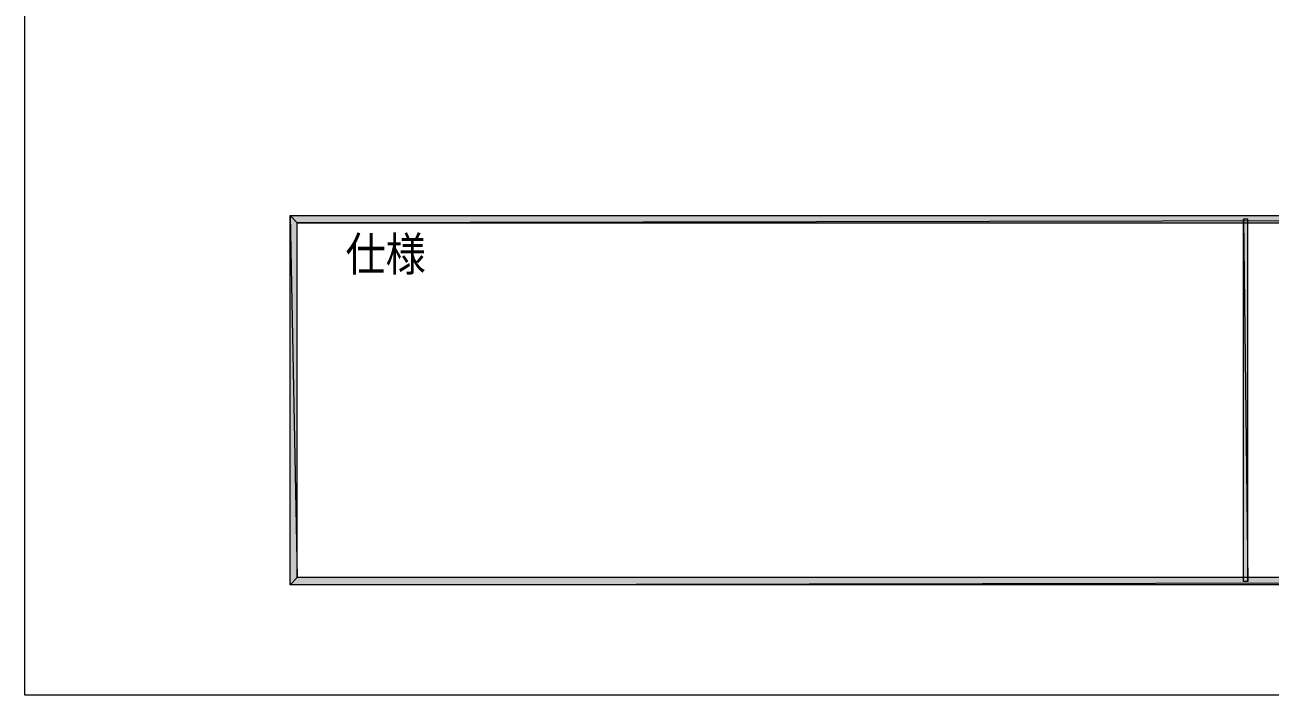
# Model space of a CAD drawing. Header units: millimetres. Extents: x 0 to 420, y 0 to 297.
# Drawn here: x 0.2 to 120.6, y 0 to 64.8 of the extents above; entities that cross this region are included whole.
import ezdxf
from ezdxf.enums import TextEntityAlignment as Align

# ---------------------------------------------------------------- set-up
doc = ezdxf.new("R2010")
doc.units = ezdxf.units.MM
doc.styles.add('kst32b', font='NotoSansJP-Variable.ttf')

msp = doc.modelspace()

# ---------------------------------------------------------------- hatches: boundary and pattern name
h = msp.add_hatch(color=7)
h.paths.add_polyline_path([(393.83, 11.35), (394.53, 10.65), (393.83, 45.64), (393.83, 11.35)])
h.paths.add_polyline_path([(394.53, 10.65), (393.83, 45.64), (394.53, 46.33), (394.53, 10.65)])
h.paths.add_polyline_path([(393.83, 45.64), (394.53, 46.33), (26.52, 45.64), (393.83, 45.64)])
h.paths.add_polyline_path([(394.53, 46.33), (26.52, 45.64), (25.82, 46.33), (394.53, 46.33)])
h.paths.add_polyline_path([(26.52, 45.64), (25.82, 46.33), (26.52, 11.35), (26.52, 45.64)])
h.paths.add_polyline_path([(25.82, 46.33), (26.52, 11.35), (25.82, 10.65), (25.82, 46.33)])
h.paths.add_polyline_path([(26.52, 11.35), (25.82, 10.65), (393.83, 11.35), (26.52, 11.35)])
h.paths.add_polyline_path([(25.82, 10.65), (393.83, 11.35), (394.53, 10.65), (25.82, 10.65)])
h = msp.add_hatch(color=7)
h.paths.add_polyline_path([(118.39, 46), (117.98, 46), (118.39, 10.99), (118.39, 46)])
h.paths.add_polyline_path([(117.98, 46), (118.39, 10.99), (117.98, 10.99), (117.98, 46)])

# ---------------------------------------------------------------- linework, layer by layer
at = {"lineweight": 13}
msp.add_lwpolyline([(0.19, 0), (0.19, 296.97), (420.16, 296.97), (420.16, 0)], close=True, dxfattribs=at)
at = {"lineweight": 0}
for points in [[(394.53, 46.33), (26.52, 45.64), (25.82, 46.33)], [(26.52, 45.64), (25.82, 46.33), (26.52, 11.35)], [(25.82, 46.33), (26.52, 11.35), (25.82, 10.65)], [(393.83, 45.64), (394.53, 46.33), (26.52, 45.64)], [(118.39, 46), (117.98, 46), (118.39, 10.99)], [(117.98, 46), (118.39, 10.99), (117.98, 10.99)], [(26.52, 11.35), (25.82, 10.65), (393.83, 11.35)], [(25.82, 10.65), (393.83, 11.35), (394.53, 10.65)]]:
    msp.add_lwpolyline(points, close=True, dxfattribs=at)

# ---------------------------------------------------------------- texts
at = {"style": 'kst32b'}
msp.add_text('仕様', height=3.273, dxfattribs=at).set_placement((31.18, 40.98), (38.94, 40.98), align=Align.FIT)

doc.saveas('drawing.dxf')
